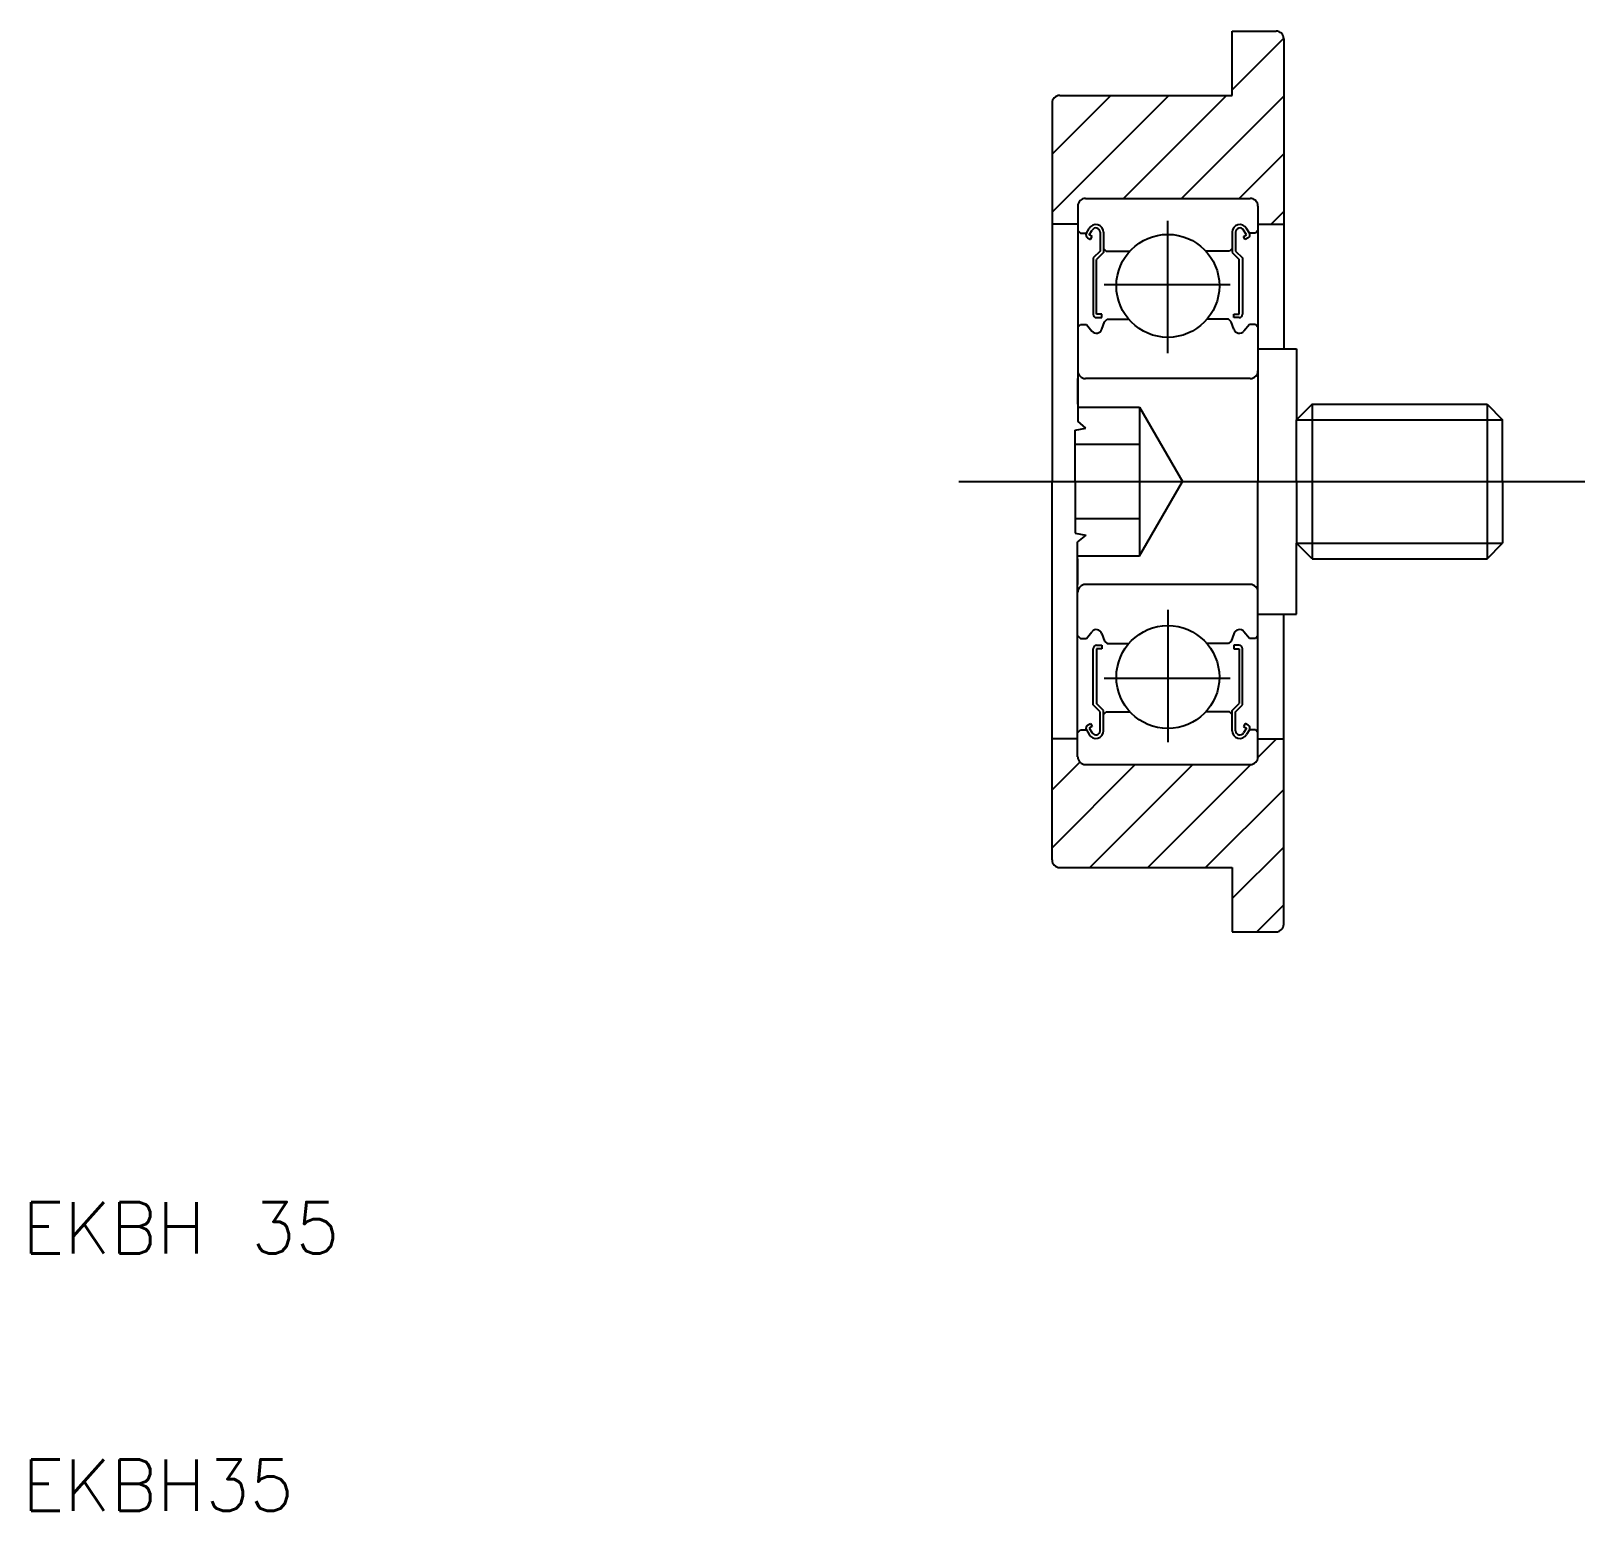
# Model space of a CAD drawing. Extents: x 10.3 to 70.7, y 10 to 67.5.
import ezdxf

# ---------------------------------------------------------------- set-up
doc = ezdxf.new("R2010")
doc.units = 0
doc.linetypes.add('CENTER', pattern=[50.8, 31.75, -6.35, 6.35, -6.35])
doc.linetypes.add('DASHED', pattern=[19.05, 12.7, -6.35])
doc.layers.get('0').update_dxf_attribs({"linetype": 'CONTINUOUS'})
doc.layers.add('CENTER', color=1, linetype='CENTER')
doc.styles.get("Standard").update_dxf_attribs({"font": 'txt.shx'})

msp = doc.modelspace()

# ---------------------------------------------------------------- linework, layer by layer
at = {"color": 7, "linetype": 'CONTINUOUS'}
for p, q in [((57, 65), (57, 67.5)), ((57, 67.5), (58.7, 67.5)), ((59, 67.2), (59, 55.15)), ((50, 64.7), (50, 50)), ((50.3, 65), (57, 65)), ((51.3, 61), (57.7, 61)), ((51, 60.7), (51, 52.349)), ((58, 60.7), (58, 50)), ((51, 60), (50, 60)), ((51.333, 59.65), (51.442, 59.834)), ((51.449, 59.583), (51.558, 59.767)), ((57.551, 59.583), (57.442, 59.767)), ((57.667, 59.65), (57.558, 59.834)), ((58, 60), (59, 60)), ((51, 59.75), (51.1, 59.65)), ((51.1, 59.65), (51.333, 59.65)), ((51.382, 59.468), (51.498, 59.401)), ((51.564, 59.517), (51.449, 59.583)), ((51.498, 59.401), (51.564, 59.517)), ((51.867, 59.684), (51.867, 58.95)), ((52, 59.684), (52, 58.895)), ((57, 59.684), (57, 58.895)), ((57.133, 59.684), (57.133, 58.95)), ((57.436, 59.517), (57.551, 59.583)), ((57.502, 59.401), (57.436, 59.517)), ((57.618, 59.468), (57.502, 59.401)), ((57.9, 59.65), (57.667, 59.65)), ((58, 59.75), (57.9, 59.65)), ((51.867, 58.95), (51.6, 58.683)), ((51.6, 58.683), (51.6, 56.498)), ((52, 58.895), (51.733, 58.628)), ((51.733, 56.498), (51.733, 58.628)), ((52, 59.05), (52.1, 58.95)), ((52.1, 58.95), (53.024, 58.95)), ((56.9, 58.95), (55.976, 58.95)), ((57, 59.05), (56.9, 58.95)), ((57, 58.895), (57.267, 58.628)), ((57.133, 58.95), (57.4, 58.683)), ((57.267, 56.498), (57.267, 58.628)), ((57.4, 58.683), (57.4, 56.498)), ((51.933, 56.498), (51.733, 56.498)), ((51.733, 56.365), (51.933, 56.365)), ((51.933, 56.365), (51.933, 56.498)), ((51.933, 55.917), (52.039, 56.206)), ((52.039, 56.206), (52.139, 56.3)), ((52.139, 56.3), (52.98, 56.3)), ((56.861, 56.3), (56.02, 56.3)), ((56.961, 56.206), (56.861, 56.3)), ((57.067, 55.917), (56.961, 56.206)), ((57.067, 56.365), (57.067, 56.498)), ((57.067, 56.498), (57.267, 56.498)), ((57.267, 56.365), (57.067, 56.365)), ((51, 56), (51.1, 56.1)), ((51.1, 56.1), (51.333, 56.1)), ((51.333, 56.1), (51.548, 55.838)), ((57.667, 56.1), (57.452, 55.838)), ((57.9, 56.1), (57.667, 56.1)), ((58, 56), (57.9, 56.1)), ((58, 55.15), (59, 55.15)), ((59, 55.15), (59.5, 55.15)), ((59.5, 55.15), (59.5, 52.4)), ((51, 53), (51, 54)), ((57.7, 54), (51.3, 54)), ((51, 53), (51, 52.349)), ((60.1, 53), (59.5, 52.4)), ((60.1, 53), (60.1, 47)), ((60.1, 53), (66.9, 53)), ((66.9, 53), (66.9, 47)), ((66.9, 53), (67.5, 52.4)), ((50.894, 51.996), (51.307, 52.077)), ((50.894, 50), (50.894, 51.996)), ((51.307, 52.077), (51, 52.349)), ((59.5, 50), (59.5, 52.4)), ((67.5, 50), (67.5, 52.4)), ((50, 35.3), (50, 50)), ((50.894, 50), (50.894, 47.996)), ((58, 39.3), (58, 50)), ((59.5, 50), (59.5, 47.6)), ((67.5, 50), (67.5, 47.6)), ((50.894, 47.996), (51.307, 47.916)), ((51.307, 47.916), (50.994, 47.648)), ((50.994, 46.996), (50.994, 47.648)), ((50.994, 39.3), (50.994, 47.648)), ((60.1, 47), (59.5, 47.6)), ((59.5, 44.85), (59.5, 47.6)), ((66.9, 47), (67.5, 47.6)), ((50.994, 46.996), (50.994, 45.995)), ((60.1, 47), (66.9, 47)), ((60.1, 47), (66.9, 47)), ((57.7, 46), (51.3, 46)), ((58, 44.85), (59, 44.85)), ((59, 44.85), (59.5, 44.85)), ((59, 32.8), (59, 44.85)), ((51.333, 43.9), (51.548, 44.162)), ((51.933, 44.083), (52.039, 43.794)), ((57.067, 44.083), (56.961, 43.794)), ((57.667, 43.9), (57.452, 44.162)), ((58, 44.65), (58, 44.65)), ((51, 44), (51.1, 43.9)), ((51.1, 43.9), (51.333, 43.9)), ((51.6, 41.317), (51.6, 43.502)), ((51.733, 43.635), (51.933, 43.635)), ((51.933, 43.502), (51.733, 43.502)), ((51.733, 43.502), (51.733, 41.372)), ((51.933, 43.635), (51.933, 43.502)), ((52.039, 43.794), (52.139, 43.7)), ((52.139, 43.7), (52.98, 43.7)), ((56.861, 43.7), (56.02, 43.7)), ((56.961, 43.794), (56.861, 43.7)), ((57.067, 43.635), (57.067, 43.502)), ((57.267, 43.635), (57.067, 43.635)), ((57.067, 43.502), (57.267, 43.502)), ((57.267, 43.502), (57.267, 41.372)), ((57.4, 41.317), (57.4, 43.502)), ((57.9, 43.9), (57.667, 43.9)), ((58, 44), (57.9, 43.9)), ((58, 41.975), (58, 41.975)), ((51.867, 41.05), (51.6, 41.317)), ((52, 41.105), (51.733, 41.372)), ((51.867, 40.316), (51.867, 41.05)), ((52, 40.316), (52, 41.105)), ((52, 40.95), (52.1, 41.05)), ((52.1, 41.05), (53.024, 41.05)), ((56.9, 41.05), (55.976, 41.05)), ((57, 40.95), (56.9, 41.05)), ((57, 41.105), (57.267, 41.372)), ((57, 40.316), (57, 41.105)), ((57.133, 41.05), (57.4, 41.317)), ((57.133, 40.316), (57.133, 41.05)), ((51.382, 40.532), (51.498, 40.599)), ((51.564, 40.483), (51.449, 40.417)), ((51.498, 40.599), (51.564, 40.483)), ((57.502, 40.599), (57.436, 40.483)), ((57.436, 40.483), (57.551, 40.417)), ((57.618, 40.532), (57.502, 40.599)), ((50.994, 40), (50, 40)), ((51, 40.25), (51.1, 40.35)), ((51.1, 40.35), (51.333, 40.35)), ((51.333, 40.35), (51.442, 40.166)), ((51.449, 40.417), (51.558, 40.233)), ((57.551, 40.417), (57.442, 40.233)), ((57.667, 40.35), (57.558, 40.166)), ((57.9, 40.35), (57.667, 40.35)), ((58, 40.25), (57.9, 40.35)), ((58, 40), (59, 40)), ((51.3, 39), (57.7, 39)), ((50.3, 35), (57, 35)), ((57, 35), (57, 32.5)), ((57, 32.5), (58.7, 32.5))]:
    msp.add_line(p, q, dxfattribs=at)
at = {"color": 3, "linetype": 'CONTINUOUS'}
for p, q in [((57, 67.467), (57.033, 67.5)), ((57, 65.222), (58.999, 67.221)), ((50, 62.712), (52.288, 65)), ((50, 60.467), (54.533, 65)), ((52.778, 61), (56.778, 65)), ((55.023, 61), (59, 64.977)), ((57.268, 61), (59, 62.732)), ((58.513, 60), (59, 60.487)), ((59.5, 52.4), (67.5, 52.4)), ((59.5, 47.6), (67.5, 47.6)), ((57.999, 39.28), (58.719, 40)), ((50, 38.016), (51.074, 39.096)), ((50, 35.771), (53.229, 39)), ((51.474, 35), (55.474, 39)), ((53.719, 35), (57.72, 39.001)), ((55.964, 35), (59, 38.036)), ((57, 33.791), (59, 35.791)), ((57.954, 32.5), (59, 33.546))]:
    msp.add_line(p, q, dxfattribs=at)
at = {"color": 3, "linetype": 'DASHED'}
for p, q in [((51, 52.887), (53.4, 52.887)), ((53.4, 52.887), (53.4, 47.113)), ((53.4, 52.887), (55.067, 50)), ((50.894, 51.443), (53.4, 51.443)), ((53.4, 47.113), (55.067, 50)), ((50.894, 48.557), (53.4, 48.557)), ((50.994, 47.113), (53.4, 47.113))]:
    msp.add_line(p, q, dxfattribs=at)
at = {"color": 7, "linetype": 'CONTINUOUS'}
for centre in [(54.5, 57.6), (54.5, 42.4)]:
    msp.add_circle(centre, 2, dxfattribs=at)
for centre, radius, start, end in [((58.7, 67.2), 0.3, 0, 90), ((50.3, 64.7), 0.3, 90, 180), ((51.3, 60.7), 0.3, 90, 180), ((57.7, 60.7), 0.3, 0, 90), ((51.701, 59.684), 0.299, 0, 150.00017), ((51.701, 59.684), 0.166, 0, 150.00436), ((57.299, 59.684), 0.299, 29.99983, 180), ((57.299, 59.684), 0.166, 29.99564, 180), ((51.449, 59.583), 0.133, 149.9969, 240.00125), ((57.551, 59.583), 0.133, 299.99875, 30.0031), ((51.733, 56.498), 0.133, 180.00005, 270.00003), ((57.267, 56.498), 0.133, 269.99997, 359.99995), ((51.719, 55.981), 0.224, 220.00096, 343.1517), ((57.281, 55.981), 0.224, 196.8483, 319.99904), ((51.3, 54.3), 0.3, 180, 270), ((57.7, 54.3), 0.3, 270, 0), ((51.3, 45.7), 0.3, 90, 180), ((57.7, 45.7), 0.3, 0, 90), ((51.719, 44.019), 0.224, 16.8483, 139.99904), ((57.281, 44.019), 0.224, 40.00096, 163.1517), ((51.733, 43.502), 0.133, 89.99997, 179.99995), ((57.267, 43.502), 0.133, 0.00005, 90.00003), ((51.449, 40.417), 0.133, 119.99875, 210.0031), ((57.551, 40.417), 0.133, 329.9969, 60.00125), ((51.701, 40.316), 0.299, 209.99983, 0), ((51.701, 40.316), 0.166, 209.99564, 0), ((57.299, 40.316), 0.299, 180, 330.00017), ((57.299, 40.316), 0.166, 180, 330.00436), ((51.3, 39.3), 0.3, 180, 270), ((57.7, 39.3), 0.3, 270, 0), ((50.3, 35.3), 0.3, 180, 270), ((58.7, 32.8), 0.3, 270, 0)]:
    msp.add_arc(centre, radius, start, end, dxfattribs=at)
at = {"layer": 'CENTER', "color": 1, "linetype": 'CENTER'}
for p, q in [((54.501, 54.982), (54.501, 60.122)), ((52.027, 57.647), (56.916, 57.647)), ((46.38, 50), (70.7, 50)), ((54.494, 45.014), (54.494, 39.875)), ((52.027, 42.353), (56.916, 42.353))]:
    msp.add_line(p, q, dxfattribs=at)

# ---------------------------------------------------------------- texts
at = {"color": 7, "linetype": 'CONTINUOUS'}
for s, p in [('EKBH 35', (10, 20)), ('EKBH35', (10, 10))]:
    msp.add_text(s, height=2, dxfattribs=at).set_placement(p)

doc.saveas('drawing.dxf')
